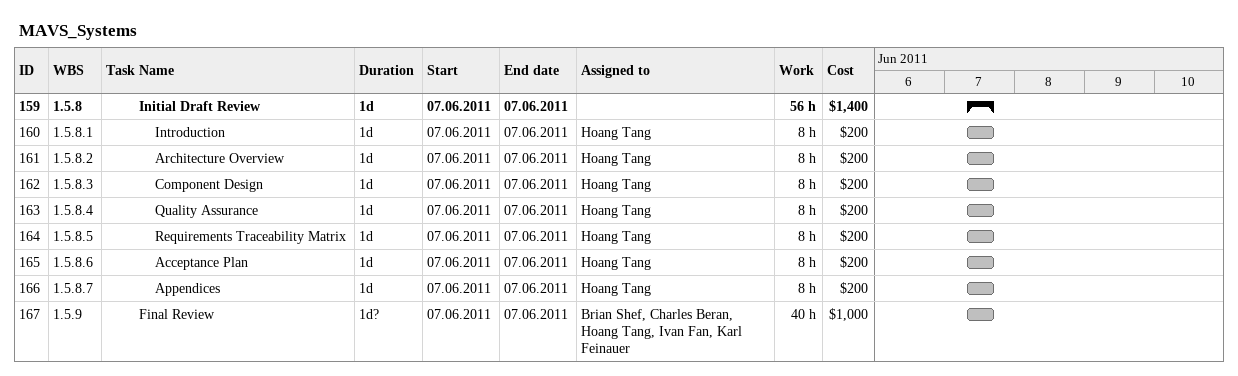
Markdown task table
MAVS_Systems

| ID | WBS | Task | Duration | Start | Finish | Resources | Work (h) | Cost ($) |
|---|---|---|---|---|---|---|---|---|
| 159 | 1.5.8 | **Initial Draft Review** | 1d | 2011-06-07 | 2011-06-07 |  | 56 | 1400 |
| 160 | 1.5.8.1 | Introduction | 1d | 2011-06-07 | 2011-06-07 | Hoang Tang | 8 | 200 |
| 161 | 1.5.8.2 | Architecture Overview | 1d | 2011-06-07 | 2011-06-07 | Hoang Tang | 8 | 200 |
| 162 | 1.5.8.3 | Component Design | 1d | 2011-06-07 | 2011-06-07 | Hoang Tang | 8 | 200 |
| 163 | 1.5.8.4 | Quality Assurance | 1d | 2011-06-07 | 2011-06-07 | Hoang Tang | 8 | 200 |
| 164 | 1.5.8.5 | Requirements Traceability Matrix | 1d | 2011-06-07 | 2011-06-07 | Hoang Tang | 8 | 200 |
| 165 | 1.5.8.6 | Acceptance Plan | 1d | 2011-06-07 | 2011-06-07 | Hoang Tang | 8 | 200 |
| 166 | 1.5.8.7 | Appendices | 1d | 2011-06-07 | 2011-06-07 | Hoang Tang | 8 | 200 |
| 167 | 1.5.9 | Final Review | 1d? | 2011-06-07 | 2011-06-07 | Brian Shef, Charles Beran, Hoang Tang, Ivan Fan, Karl Feinauer | 40 | 1000 |
